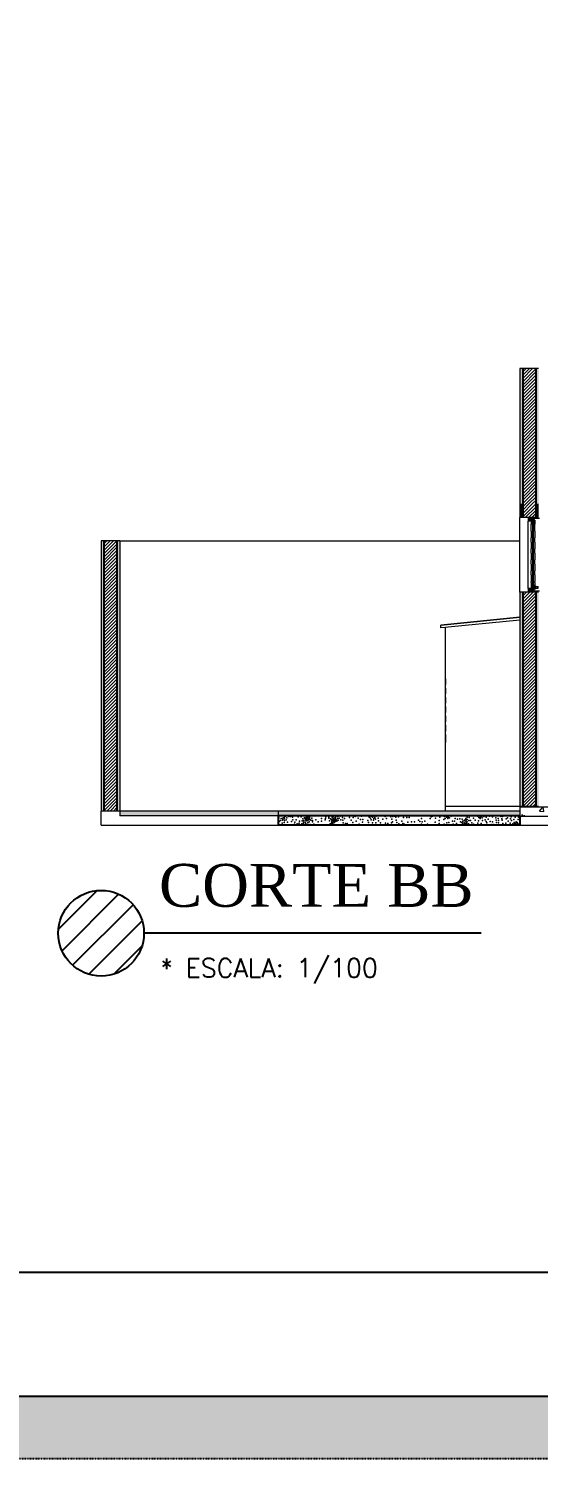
# Model space of a CAD drawing. Header units: metres. Extents: x -1783 to 21505, y -57 to 13660.
# Drawn here: x 13599 to 14146, y 5740 to 7275 of the extents above; entities that cross this region are included whole.
import ezdxf

# ---------------------------------------------------------------- set-up
doc = ezdxf.new("R2010")
doc.units = ezdxf.units.M
doc.header["$MEASUREMENT"] = 0
doc.linetypes.add('HIDDEN', pattern=[0.009525, 0.00635, -0.003175])
for name, color, linetype, lineweight, true_color in [('01_D Corte DD_4_ESTRUTURA-COB.EST_Caneta_No__9', 7, 'Continuous', 5, 0x020202), ('01_D Corte DD_4_LAJES.EST_Caneta_No__16', 7, 'Continuous', 0, 0xc9c9c9), ('01_D Corte DD_4_LAJES.EST_Caneta_No__254', 7, 'Continuous', 0, 0xd1c9ad), ('01_D Corte DD_4_LAJES.EST_Caneta_No__95', 7, 'Continuous', 0, 0xaeaeae), ('01_D Corte DD_4_LAJES.EST_Caneta_No__97', 7, 'Continuous', 5, 0x6b6b6b), ('01_D Corte DD_4_PAREDE CONSTRUIR_Caneta_No__16', 7, 'Continuous', 0, 0xc9c9c9), ('01_D Corte DD_4_PAREDE CONSTRUIR_Caneta_No__9', 7, 'Continuous', 5, 0x020202), ('01_D Corte DD_4_PAREDE CONSTRUIR_Caneta_No__97', 7, 'Continuous', 5, 0x6b6b6b)]:
    doc.layers.add(name, color=color, linetype=linetype, lineweight=lineweight, true_color=true_color)
for name, color, linetype, lineweight in [('01_D Corte DD_4_LAJES.EST_Caneta_No__241', 7, 'Continuous', 13), ('01_D Corte DD_4_LAJES.EST_Caneta_No__3', 7, 'Continuous', 25), ('01_D Corte DD_4_LAJES.EST_Caneta_No__4', 7, 'Continuous', 20), ('01_D Corte DD_4_LAJES.EST_Caneta_No__7', 7, 'Continuous', 13), ('01_D Corte DD_4_PAREDE CONSTRUIR_Caneta_No__10', 7, 'Continuous', 5), ('01_D Corte DD_4_PAREDE CONSTRUIR_Caneta_No__241', 7, 'Continuous', 13), ('01_D Corte DD_4_PAREDE CONSTRUIR_Caneta_No__3', 7, 'Continuous', 25), ('01_D Corte DD_4_TERRENO.ARQ_Caneta_No__241', 7, 'Continuous', 13)]:
    doc.layers.add(name, color=color, linetype=linetype, lineweight=lineweight)
for name, color, linetype in [('01_D Corte DD_4_PAREDE CONSTRUIR', 7, 'Continuous'), ('01_D Corte DD_4_TERRENO.ARQ', 7, 'Continuous'), ('cotas', 7, 'Continuous'), ('P01', 5, 'Continuous'), ('P015', 121, 'Continuous'), ('P03', 7, 'Continuous'), ('P06', 7, 'Continuous')]:
    doc.layers.add(name, color=color, linetype=linetype)
doc.styles.add('R80', font='romans.shx', dxfattribs={"height": 10})
pattern_1 = [(45, (10866.2864, 6439.7856), (-1.767767, 1.767767), [])]

# ---------------------------------------------------------------- blocks, each defined once
blk = doc.blocks.new('*X6662', base_point=(52.878, -11.182))
at = {"layer": '01_D Corte DD_4_LAJES.EST_Caneta_No__241', "color": 7, "linetype": 'Continuous', "lineweight": 13, "ltscale": 1000}
for p, q in [((58.028, -0.25), (58.024, -0.267)), ((58.04, -0.268), (58.024, -0.267)), ((58.026, -0.233), (58.025, -0.229)), ((58.032, -0.229), (58.026, -0.233)), ((58.028, -0.25), (58.043, -0.247)), ((58.046, -0.261), (58.04, -0.268)), ((58.043, -0.247), (58.046, -0.261)), ((58.286, -0.269), (58.273, -0.28)), ((58.285, -0.29), (58.273, -0.28)), ((58.294, -0.288), (58.285, -0.29)), ((58.286, -0.269), (58.3, -0.275)), ((58.3, -0.275), (58.294, -0.288)), ((58.296, -0.257), (58.302, -0.237)), ((58.314, -0.256), (58.296, -0.257)), ((58.315, -0.24), (58.302, -0.237)), ((58.302, -0.268), (58.303, -0.263)), ((58.313, -0.277), (58.302, -0.268)), ((58.303, -0.263), (58.319, -0.263)), ((58.319, -0.263), (58.313, -0.277)), ((58.315, -0.24), (58.314, -0.256)), ((58.55, -0.276), (58.556, -0.262)), ((58.566, -0.277), (58.55, -0.276)), ((58.554, -0.3), (58.555, -0.284)), ((58.554, -0.3), (58.567, -0.303)), ((58.555, -0.284), (58.572, -0.283)), ((58.556, -0.262), (58.567, -0.272)), ((58.567, -0.272), (58.566, -0.277)), ((58.572, -0.283), (58.567, -0.303)), ((58.569, -0.264), (58.575, -0.252)), ((58.582, -0.271), (58.569, -0.264)), ((58.575, -0.252), (58.583, -0.25)), ((58.582, -0.271), (58.596, -0.26)), ((58.583, -0.25), (58.596, -0.26)), ((58.971, -0.237), (58.972, -0.229)), ((58.976, -0.239), (58.971, -0.237)), ((58.987, -0.229), (58.976, -0.239)), ((59.008, -0.24), (58.997, -0.229)), ((59.019, -0.229), (59.008, -0.24)), ((59.2, -0.234), (59.195, -0.229)), ((59.208, -0.232), (59.2, -0.234)), ((59.209, -0.229), (59.208, -0.232)), ((59.782, -0.229), (59.788, -0.235)), ((59.791, -0.229), (59.788, -0.235)), ((59.822, -0.235), (59.809, -0.229)), ((59.824, -0.233), (59.822, -0.235)), ((59.823, -0.229), (59.824, -0.233)), ((59.96, -0.322), (59.961, -0.305)), ((59.961, -0.305), (59.982, -0.304)), ((59.982, -0.304), (59.973, -0.325)), ((59.975, -0.286), (59.981, -0.273)), ((59.989, -0.293), (59.975, -0.286)), ((59.981, -0.273), (59.99, -0.271)), ((59.989, -0.293), (60.002, -0.281)), ((59.989, -0.317), (59.994, -0.303)), ((59.99, -0.271), (60.002, -0.281)), ((59.994, -0.303), (60.006, -0.313)), ((60.155, -0.236), (60.155, -0.229)), ((60.155, -0.236), (60.168, -0.238)), ((60.17, -0.229), (60.168, -0.238)), ((60.39, -0.23), (60.387, -0.229)), ((60.39, -0.23), (60.39, -0.229)), ((59.96, -0.322), (59.973, -0.325)), ((60.004, -0.318), (59.989, -0.317)), ((60.006, -0.313), (60.004, -0.318)), ((60.513, -0.329), (60.516, -0.317)), ((60.529, -0.32), (60.516, -0.317)), ((60.529, -0.32), (60.528, -0.329)), ((60.532, -0.33), (60.534, -0.324)), ((60.534, -0.324), (60.546, -0.325)), ((60.549, -0.328), (60.546, -0.325)), ((60.549, -0.328), (60.548, -0.329))]:
    blk.add_line(p, q, dxfattribs=at)
for p in [(57.987, -0.251), (57.99, -0.293), (58.005, -0.28), (58.009, -0.26), (58.025, -0.278), (58.041, -0.301), (58.045, -0.28), (58.053, -0.239), (58.063, -0.273), (58.072, -0.251), (58.08, -0.299), (58.092, -0.237), (58.11, -0.238), (58.121, -0.292), (58.134, -0.245), (58.137, -0.274), (58.158, -0.299), (58.173, -0.273), (58.194, -0.242), (58.209, -0.287), (58.226, -0.241), (58.235, -0.285), (58.244, -0.264), (58.25, -0.3), (58.253, -0.281), (58.261, -0.253), (58.268, -0.264), (58.27, -0.299), (58.276, -0.252), (58.284, -0.237), (58.285, -0.263), (58.291, -0.249), (58.298, -0.307), (58.311, -0.296), (58.317, -0.231), (58.321, -0.273), (58.329, -0.277), (58.34, -0.255), (58.346, -0.283), (58.348, -0.294), (58.38, -0.23), (58.382, -0.274), (58.408, -0.294), (58.442, -0.26), (58.445, -0.289), (58.483, -0.273), (58.487, -0.259), (58.49, -0.241), (58.521, -0.246), (58.522, -0.257), (58.528, -0.284), (58.54, -0.262), (58.548, -0.266), (58.558, -0.244), (58.571, -0.233), (58.578, -0.291), (58.584, -0.277), (58.585, -0.303), (58.593, -0.288), (58.599, -0.241), (58.601, -0.275), (58.608, -0.287), (58.615, -0.259), (58.619, -0.24), (58.624, -0.276), (58.634, -0.255), (58.644, -0.233), (58.653, -0.275), (58.668, -0.25), (58.674, -0.278), (58.69, -0.26), (58.746, -0.25), (58.764, -0.276), (58.782, -0.304), (58.785, -0.248), (58.805, -0.239), (58.817, -0.289), (58.836, -0.256), (58.862, -0.269), (58.872, -0.234), (58.884, -0.298), (58.886, -0.269), (58.942, -0.282), (58.948, -0.304), (58.954, -0.247), (58.97, -0.255), (58.978, -0.275), (58.992, -0.246), (59.003, -0.279), (59.005, -0.258), (59.016, -0.248), (59.025, -0.268), (59.03, -0.236), (59.051, -0.255), (59.057, -0.284), (59.077, -0.306), (59.092, -0.231), (59.104, -0.267), (59.128, -0.237), (59.143, -0.259), (59.177, -0.23), (59.19, -0.242), (59.196, -0.306), (59.2, -0.268), (59.207, -0.294), (59.211, -0.239), (59.229, -0.233), (59.241, -0.246), (59.245, -0.278), (59.253, -0.301), (59.27, -0.243), (59.308, -0.287), (59.326, -0.249), (59.361, -0.249), (59.371, -0.3), (59.385, -0.248), (59.411, -0.296), (59.442, -0.232), (59.443, -0.294), (59.486, -0.276), (59.499, -0.291), (59.518, -0.259), (59.526, -0.294), (59.553, -0.289), (59.611, -0.261), (59.621, -0.241), (59.637, -0.235), (59.665, -0.3), (59.668, -0.257), (59.706, -0.281), (59.716, -0.247), (59.757, -0.272), (59.764, -0.239), (59.773, -0.259), (59.786, -0.246), (59.799, -0.258), (59.8, -0.235), (59.803, -0.245), (59.812, -0.303), (59.818, -0.251), (59.838, -0.233), (59.85, -0.288), (59.874, -0.288), (59.88, -0.26), (59.904, -0.268), (59.93, -0.264), (59.936, -0.294), (59.95, -0.302), (59.954, -0.266), (59.962, -0.287), (59.993, -0.258), (60.009, -0.244), (60.009, -0.272), (60.01, -0.296), (60.025, -0.282), (60.031, -0.249), (60.045, -0.281), (60.075, -0.256), (60.091, -0.231), (60.094, -0.278), (60.12, -0.233), (60.129, -0.285), (60.134, -0.248), (60.135, -0.236), (60.149, -0.259), (60.153, -0.244), (60.17, -0.252), (60.173, -0.283), (60.186, -0.239), (60.2, -0.273), (60.212, -0.292), (60.214, -0.247), (60.234, -0.266), (60.247, -0.234), (60.254, -0.293), (60.282, -0.242), (60.282, -0.297), (60.317, -0.254), (60.319, -0.278), (60.323, -0.303), (60.328, -0.232), (60.34, -0.258), (60.344, -0.282), (60.345, -0.306), (60.369, -0.238), (60.381, -0.264), (60.385, -0.278), (60.389, -0.237), (60.429, -0.263), (60.431, -0.232), (60.441, -0.253), (60.45, -0.289), (60.472, -0.264), (60.481, -0.243), (60.484, -0.283), (60.51, -0.272), (60.513, -0.304), (60.524, -0.244), (60.535, -0.297), (60.545, -0.303), (60.547, -0.232), (60.555, -0.271), (60.56, -0.247), (58.021, -0.31), (58.152, -0.32), (58.16, -0.327), (58.183, -0.316), (58.198, -0.325), (58.203, -0.311), (58.232, -0.318), (58.25, -0.315), (58.274, -0.312), (58.322, -0.324), (58.361, -0.319), (58.538, -0.317), (58.552, -0.309), (58.564, -0.312), (58.642, -0.326), (58.678, -0.308), (58.702, -0.314), (58.72, -0.315), (58.817, -0.329), (58.848, -0.32), (58.993, -0.307), (59.028, -0.307), (59.035, -0.326), (59.132, -0.31), (59.156, -0.314), (59.273, -0.316), (59.319, -0.315), (59.332, -0.321), (59.352, -0.327), (59.387, -0.327), (59.518, -0.32), (59.547, -0.327), (59.583, -0.319), (59.63, -0.326), (59.709, -0.313), (59.763, -0.321), (59.79, -0.307), (59.858, -0.322), (59.894, -0.315), (59.933, -0.326), (59.954, -0.323), (59.986, -0.328), (60.022, -0.317), (60.057, -0.307), (60.077, -0.322), (60.123, -0.309), (60.16, -0.312), (60.16, -0.322), (60.221, -0.307), (60.232, -0.329), (60.273, -0.323), (60.294, -0.323), (60.335, -0.328), (60.391, -0.313), (60.423, -0.31), (60.47, -0.309), (60.498, -0.317), (60.519, -0.309), (60.531, -0.312), (60.553, -0.315), (60.564, -0.323)]:
    blk.add_point(p, dxfattribs=at)

msp = doc.modelspace()

# ---------------------------------------------------------------- hatches: boundary and pattern name
at = {"layer": '01_D Corte DD_4_LAJES.EST_Caneta_No__254', "linetype": 'Continuous', "lineweight": 0, "true_color": 0xd1c9ad}
h = msp.add_hatch(dxfattribs=at)
h.set_pattern_fill('HAIE_OD_0004', color=9, scale=100, style=0, pattern_type=2)
h.set_pattern_definition([(45, (10866.286, 6489.786), (-15.9099, 15.9099), [0, -15, 0, -22.5]), (110, (10916.286, 6489.786), (21.14308, 7.69545), [0, -11, 0, -19])])
h.paths.add_polyline_path([(14126.256, 6439.786), (14126.256, 6438.786), (14576.305, 6438.786), (14576.305, 6439.786)])
at = {"layer": '01_D Corte DD_4_LAJES.EST_Caneta_No__95', "linetype": 'Continuous', "lineweight": 0, "true_color": 0xaeaeae}
msp.add_hatch(color=253, dxfattribs=at).paths.add_polyline_path([(13866.443, 6429.786), (14126.256, 6429.786), (14126.256, 6434.786), (13866.443, 6434.786)])
at = {"layer": '01_D Corte DD_4_LAJES.EST_Caneta_No__97', "linetype": 'Continuous', "lineweight": 5, "true_color": 0x6b6b6b}
h = msp.add_hatch(dxfattribs=at)
h.set_pattern_fill('AR_CONC_0004', color=251, scale=100, style=0, pattern_type=2)
h.set_pattern_definition([(50, (10866.286, 6439.786), (-54.6554, 4.7817), [5.715, -62.865]), (355, (10866.286, 6439.786), (-10.573, 57.31705), [4.572, -50.2922]), (100.4514, (10870.84, 6439.387), (44.0824, 52.5353), [4.857, -53.4271]), (46.1842, (10866.286, 6455.026), (-81.3237, 12.6127), [8.5725, -94.2975]), (96.6356, (10873.06, 6453.975), (71.2212, 74.2278), [7.2855, -80.1407]), (351.1842, (10866.29, 6455.026), (71.2212, 74.2278), [6.858, -75.438]), (21, (10873.906, 6451.216), (-45.4843, 30.67956), [5.715, -62.865]), (326, (10873.906, 6451.216), (18.5406, 55.2564), [4.572, -50.292]), (71.4514, (10877.697, 6448.66), (64.0249, 24.5768), [4.857, -53.427]), (37.5, (10866.286, 6439.786), (0.92658, 25.36651), [0, -49.6824, 0, -51.054, 0, -50.4825]), (7.5, (10866.286, 6439.786), (20.0459, 30.05417), [0, -29.1084, 0, -48.5394, 0, -19.2405]), (327.5, (10849.294, 6439.786), (-40.67718, 1.71862), [0, -19.05, 0, -59.436, 0, -78.867]), (317.5, (10841.674, 6439.786), (44.43875, 7.62795), [0, -24.765, 0, -39.4716, 0, -56.007])])
h.paths.add_polyline_path([(14126.256, 6428.786), (14576.305, 6428.786), (14576.305, 6438.786), (14126.256, 6438.786)])
at = {"layer": '01_D Corte DD_4_PAREDE CONSTRUIR', "linetype": 'Continuous', "lineweight": 0, "true_color": 0xffffff}
for points in [[(14126.256, 6909.786), (14126.256, 6764.786), (14129.256, 6764.786), (14129.256, 6909.786)], [(14143.256, 6764.786), (14146.256, 6764.786), (14146.256, 6909.786), (14143.256, 6909.786)], [(14126.256, 6764.786), (14126.256, 6749.786), (14129.256, 6749.786), (14129.256, 6764.786)], [(14146.256, 6764.786), (14143.256, 6764.786), (14143.256, 6749.786), (14146.256, 6749.786)], [(14141.256, 6746.786), (14141.256, 6749.786), (14135.256, 6749.786), (14135.256, 6745.786), (14138.256, 6745.786), (14138.256, 6746.786)], [(14138.256, 6742.786), (14142.256, 6742.786), (14142.256, 6746.786), (14138.256, 6746.786)], [(13676.443, 6724.786), (13676.443, 6434.786), (13679.443, 6434.786), (13679.443, 6724.786)], [(13696.443, 6724.786), (13693.443, 6724.786), (13693.443, 6434.786), (13696.443, 6434.786)], [(14138.256, 6676.786), (14138.256, 6672.786), (14142.256, 6672.786), (14142.256, 6676.786)], [(14129.256, 6669.786), (14126.256, 6669.786), (14126.256, 6439.786), (14129.256, 6439.786)], [(14138.256, 6673.786), (14135.256, 6673.786), (14135.256, 6669.786), (14141.256, 6669.786), (14141.256, 6672.786), (14138.256, 6672.786)], [(14146.256, 6669.786), (14143.256, 6669.786), (14143.256, 6439.786), (14146.256, 6439.786)]]:
    msp.add_hatch(color=7, dxfattribs=at).paths.add_polyline_path(points)
at = {"layer": '01_D Corte DD_4_PAREDE CONSTRUIR', "linetype": 'Continuous', "lineweight": 0, "true_color": 0x000000}
h = msp.add_hatch(dxfattribs=at)
h.set_pattern_fill('COMMON_BRICK_0004', color=18, scale=100, style=0, pattern_type=2)
h.set_pattern_definition(pattern_1)
h.paths.add_polyline_path([(14129.256, 6909.786), (14129.256, 6764.786), (14143.256, 6764.786), (14143.256, 6909.786)])
h = msp.add_hatch(dxfattribs=at)
h.set_pattern_fill('COMMON_BRICK_0004', color=18, scale=100, style=0, pattern_type=2)
h.set_pattern_definition(pattern_1)
h.paths.add_polyline_path([(14129.256, 6764.786), (14129.256, 6749.786), (14135.256, 6749.786), (14143.256, 6749.786), (14143.256, 6764.786)])
h = msp.add_hatch(dxfattribs=at)
h.set_pattern_fill('COMMON_BRICK_0004', color=18, scale=100, style=0, pattern_type=2)
h.set_pattern_definition(pattern_1)
h.paths.add_polyline_path([(13679.443, 6434.786), (13693.443, 6434.786), (13693.443, 6724.786), (13679.443, 6724.786)])
h = msp.add_hatch(dxfattribs=at)
h.set_pattern_fill('COMMON_BRICK_0004', color=18, scale=100, style=0, pattern_type=2)
h.set_pattern_definition(pattern_1)
h.paths.add_polyline_path([(14129.256, 6669.786), (14129.256, 6439.786), (14143.256, 6439.786), (14143.256, 6669.786), (14135.256, 6669.786)])
at = {"layer": '01_D Corte DD_4_TERRENO.ARQ', "linetype": 'Continuous', "lineweight": 0, "true_color": 0x8fbf7f}
msp.add_hatch(color=73, dxfattribs=at).paths.add_polyline_path([(13696.443, 6429.786), (13866.443, 6429.786), (13866.443, 6434.786), (13696.443, 6434.786)])
at = {"layer": 'cotas'}
h = msp.add_hatch(color=7, dxfattribs=at)
h.dxf.hatch_style = 1
h.paths.add_polyline_path([(21504.961, 13659.963), (10304.961, 13659.963), (10304.961, 5739.963), (21504.961, 5739.963)])
h.paths.add_polyline_path([(10571.627, 13593.296), (21371.627, 13593.296), (21371.627, 5806.63), (10571.627, 5806.63)], flags=16)
h = msp.add_hatch(dxfattribs=at)
h.set_pattern_fill('LINE', color=0, scale=6, angle=45)
h.set_pattern_definition([(45, (-773560.616, 808271.742), (-13.47038418, 13.47038418), [])])
h.paths.add_polyline_path([(13722.443, 6303.596, 1), (13630.443, 6303.596, 1)])

# ---------------------------------------------------------------- linework, layer by layer
at = {"layer": '01_D Corte DD_4_ESTRUTURA-COB.EST_Caneta_No__9', "color": 18, "linetype": 'Continuous', "lineweight": 5, "ltscale": 1000, "true_color": 0x020202}
for p, q in [((14126.256, 6642.79), (14041.295, 6634.293)), ((14041.295, 6634.29), (14126.256, 6642.786)), ((14041.295, 6634.293), (14041.295, 6634.29)), ((14041.295, 6631.275), (14041.295, 6634.29)), ((14046.256, 6631.771), (14041.295, 6631.275))]:
    msp.add_line(p, q, dxfattribs=at)
at = {"layer": '01_D Corte DD_4_LAJES.EST_Caneta_No__16', "color": 9, "linetype": 'Continuous', "lineweight": 0, "ltscale": 1000, "true_color": 0xc9c9c9}
for q in [(13676.443, 6434.786), (13866.443, 6419.786)]:
    msp.add_line((13676.443, 6419.786), q, dxfattribs=at)
at = {"layer": '01_D Corte DD_4_LAJES.EST_Caneta_No__241', "color": 7, "linetype": 'Continuous', "lineweight": 13, "ltscale": 1000}
for p, q in [((14126.256, 6434.786), (13866.443, 6434.786)), ((14046.256, 6434.786), (14046.256, 6439.786)), ((14126.256, 6419.786), (15096.305, 6419.786))]:
    msp.add_line(p, q, dxfattribs=at)
at = {"layer": '01_D Corte DD_4_LAJES.EST_Caneta_No__3', "color": 7, "linetype": 'Continuous', "lineweight": 25, "ltscale": 1000}
for p, q in [((13866.443, 6429.786), (13866.443, 6419.786)), ((14126.256, 6429.786), (13866.443, 6429.786)), ((14126.256, 6419.786), (13866.443, 6419.786)), ((14126.256, 6429.786), (14126.256, 6428.786)), ((14126.256, 6428.786), (14126.256, 6419.786))]:
    msp.add_line(p, q, dxfattribs=at)
at = {"layer": '01_D Corte DD_4_LAJES.EST_Caneta_No__4', "color": 7, "linetype": 'Continuous', "lineweight": 20, "ltscale": 1000}
for p, q in [((14126.256, 6438.786), (14126.256, 6434.786)), ((14126.256, 6434.786), (14126.256, 6429.786)), ((14576.305, 6428.786), (14126.256, 6428.786))]:
    msp.add_line(p, q, dxfattribs=at)
at = {"layer": '01_D Corte DD_4_LAJES.EST_Caneta_No__7', "color": 7, "linetype": 'Continuous', "lineweight": 13, "ltscale": 1000}
for p in [(14126.256, 6439.786), (14576.305, 6438.786)]:
    msp.add_line(p, (14126.256, 6438.786), dxfattribs=at)
at = {"layer": '01_D Corte DD_4_LAJES.EST_Caneta_No__7', "color": 7, "linetype": 'Continuous', "lineweight": 13, "ltscale": 1000, "flags": 128}
msp.add_lwpolyline([(14146.256, 6439.786), (14143.256, 6439.786), (14129.256, 6439.786), (14126.256, 6439.786)], dxfattribs=at)
at = {"layer": '01_D Corte DD_4_PAREDE CONSTRUIR_Caneta_No__10', "color": 7, "linetype": 'Continuous', "lineweight": 5, "ltscale": 1000, "flags": 128}
for points in [[(14147.256, 6748.786), (14146.256, 6748.786), (14141.256, 6748.786)], [(14147.256, 6670.786), (14146.256, 6670.786), (14141.256, 6670.786)]]:
    msp.add_lwpolyline(points, dxfattribs=at)
at = {"layer": '01_D Corte DD_4_PAREDE CONSTRUIR_Caneta_No__16', "color": 9, "linetype": 'Continuous', "lineweight": 0, "ltscale": 1000, "true_color": 0xc9c9c9}
msp.add_line((13696.443, 6724.786), (14126.256, 6724.786), dxfattribs=at)
at = {"layer": '01_D Corte DD_4_PAREDE CONSTRUIR_Caneta_No__241', "color": 7, "linetype": 'Continuous', "lineweight": 13, "ltscale": 1000}
for p, q in [((14126.256, 6909.786), (14126.256, 6764.786)), ((14126.256, 6764.786), (14126.256, 6749.786)), ((14126.256, 6669.786), (14126.256, 6749.786)), ((13676.443, 6724.786), (13676.443, 6434.786)), ((13696.443, 6724.786), (13696.443, 6434.786)), ((14126.256, 6669.786), (14126.256, 6439.786)), ((14049.256, 6632.071), (14046.256, 6631.771)), ((14046.256, 6439.786), (14046.256, 6631.771)), ((14126.256, 6639.771), (14049.256, 6632.071)), ((14049.256, 6439.786), (14046.256, 6439.786)), ((14126.256, 6439.786), (14049.256, 6439.786))]:
    msp.add_line(p, q, dxfattribs=at)
at = {"layer": '01_D Corte DD_4_PAREDE CONSTRUIR_Caneta_No__241', "color": 7, "linetype": 'Continuous', "lineweight": 13, "ltscale": 1000, "flags": 128}
for points in [[(14146.256, 6909.786), (14143.256, 6909.786), (14129.256, 6909.786), (14126.256, 6909.786)], [(14146.256, 6749.786), (14143.256, 6749.786), (14141.256, 6749.786), (14135.256, 6749.786), (14129.256, 6749.786), (14126.256, 6749.786)], [(13696.443, 6724.786), (13693.443, 6724.786), (13679.443, 6724.786), (13676.443, 6724.786)], [(14146.256, 6669.786), (14143.256, 6669.786), (14141.256, 6669.786), (14135.256, 6669.786), (14129.256, 6669.786), (14126.256, 6669.786)], [(13696.443, 6434.786), (13693.443, 6434.786), (13679.443, 6434.786), (13676.443, 6434.786)]]:
    msp.add_lwpolyline(points, dxfattribs=at)
at = {"layer": '01_D Corte DD_4_PAREDE CONSTRUIR_Caneta_No__3', "color": 7, "linetype": 'Continuous', "lineweight": 25, "ltscale": 1000}
for p, q in [((14129.256, 6909.786), (14129.256, 6764.786)), ((14143.256, 6909.786), (14143.256, 6764.786)), ((14129.256, 6764.786), (14129.256, 6749.786)), ((14143.256, 6764.786), (14143.256, 6749.786)), ((13679.443, 6724.786), (13679.443, 6434.786)), ((13693.443, 6724.786), (13693.443, 6434.786)), ((14129.256, 6669.786), (14129.256, 6439.786)), ((14143.256, 6669.786), (14143.256, 6439.786))]:
    msp.add_line(p, q, dxfattribs=at)
at = {"layer": '01_D Corte DD_4_PAREDE CONSTRUIR_Caneta_No__9', "color": 18, "linetype": 'Continuous', "lineweight": 5, "ltscale": 1000, "true_color": 0x020202}
for p, q in [((14135.256, 6749.786), (14135.256, 6745.786)), ((14135.256, 6673.786), (14135.256, 6745.786)), ((14138.256, 6745.786), (14135.256, 6745.786)), ((14138.256, 6745.786), (14138.256, 6742.786)), ((14138.256, 6735.065), (14138.256, 6742.786)), ((14142.256, 6742.786), (14138.256, 6742.786)), ((14139.756, 6742.786), (14139.756, 6676.786)), ((14140.756, 6676.786), (14140.756, 6742.786)), ((14142.256, 6746.786), (14141.256, 6746.786)), ((14142.256, 6746.786), (14142.256, 6742.786)), ((14142.256, 6735.065), (14142.256, 6742.786)), ((14138.256, 6723.344), (14138.256, 6727.852)), ((14142.256, 6723.344), (14142.256, 6727.852)), ((14138.256, 6711.623), (14138.256, 6716.131)), ((14142.256, 6711.623), (14142.256, 6716.131)), ((14138.256, 6699.902), (14138.256, 6704.41)), ((14138.256, 6688.18), (14138.256, 6692.689)), ((14142.256, 6699.902), (14142.256, 6704.41)), ((14142.256, 6688.18), (14142.256, 6692.689)), ((14138.256, 6679.999), (14138.256, 6680.968)), ((14138.256, 6676.786), (14138.256, 6673.786)), ((14142.256, 6676.786), (14138.256, 6676.786)), ((14142.256, 6679.999), (14142.256, 6680.968)), ((14142.256, 6676.786), (14142.256, 6672.786)), ((14142.256, 6676.336), (14142.956, 6676.336)), ((14142.956, 6676.336), (14142.956, 6673.236)), ((14142.956, 6675.736), (14143.956, 6675.736)), ((14143.956, 6675.736), (14144.656, 6675.736)), ((14144.656, 6675.736), (14145.168, 6675.736)), ((14145.168, 6675.736), (14145.356, 6675.736)), ((14145.356, 6675.736), (14146.056, 6675.736)), ((14145.356, 6673.836), (14145.356, 6675.736)), ((14146.056, 6673.836), (14146.056, 6675.736)), ((14135.256, 6673.786), (14135.256, 6669.786)), ((14138.256, 6673.786), (14135.256, 6673.786)), ((14142.256, 6672.786), (14141.256, 6672.786)), ((14142.256, 6673.236), (14142.956, 6673.236)), ((14142.956, 6673.836), (14143.956, 6673.836)), ((14143.956, 6673.836), (14144.656, 6673.836)), ((14144.656, 6673.836), (14145.168, 6673.836)), ((14145.168, 6673.836), (14145.356, 6673.836)), ((14145.356, 6673.836), (14146.056, 6673.836))]:
    msp.add_line(p, q, dxfattribs=at)
at = {"layer": '01_D Corte DD_4_PAREDE CONSTRUIR_Caneta_No__9', "color": 18, "linetype": 'Continuous', "lineweight": 5, "ltscale": 1000, "true_color": 0x020202, "flags": 128}
for points in [[(14141.256, 6749.786), (14141.256, 6748.786), (14141.256, 6746.786)], [(14141.256, 6672.786), (14141.256, 6670.786), (14141.256, 6669.786)]]:
    msp.add_lwpolyline(points, dxfattribs=at)
at = {"layer": '01_D Corte DD_4_PAREDE CONSTRUIR_Caneta_No__97', "color": 251, "linetype": 'Continuous', "lineweight": 5, "ltscale": 1000, "true_color": 0x6b6b6b}
for p, q in [((14138.256, 6735.065), (14138.256, 6728.923)), ((14138.256, 6728.923), (14138.256, 6727.852)), ((14138.256, 6723.344), (14138.256, 6716.131)), ((14142.256, 6735.065), (14142.256, 6728.923)), ((14142.256, 6728.923), (14142.256, 6727.852)), ((14142.256, 6723.344), (14142.256, 6716.131)), ((14138.256, 6711.623), (14138.256, 6704.41)), ((14142.256, 6711.623), (14142.256, 6704.41)), ((14138.256, 6699.902), (14138.256, 6692.689)), ((14142.256, 6699.902), (14142.256, 6692.689)), ((14138.256, 6688.18), (14138.256, 6680.968)), ((14138.256, 6679.999), (14138.256, 6676.786)), ((14142.256, 6688.18), (14142.256, 6680.968)), ((14142.256, 6679.999), (14142.256, 6676.786)), ((14046.246, 6576.786), (14046.246, 6570.636)), ((14046.246, 6566.793), (14046.246, 6560.643)), ((14046.246, 6556.8), (14046.246, 6550.65)), ((14046.246, 6546.807), (14046.246, 6540.658)), ((14046.246, 6536.814), (14046.246, 6530.665)), ((14046.246, 6526.821), (14046.246, 6520.672)), ((14046.246, 6516.829), (14046.246, 6514.435)), ((14046.246, 6514.435), (14046.246, 6508.286)), ((14046.246, 6502.136), (14046.246, 6508.286)), ((14046.246, 6499.743), (14046.246, 6502.136)), ((14046.246, 6489.75), (14046.246, 6495.899)), ((14046.246, 6479.757), (14046.246, 6485.907)), ((14046.246, 6469.764), (14046.246, 6475.914)), ((14046.246, 6459.771), (14046.246, 6465.921)), ((14046.246, 6449.778), (14046.246, 6455.928)), ((14046.246, 6439.786), (14046.246, 6445.935))]:
    msp.add_line(p, q, dxfattribs=at)
at = {"layer": '01_D Corte DD_4_TERRENO.ARQ_Caneta_No__241', "color": 7, "linetype": 'Continuous', "lineweight": 13, "ltscale": 1000}
for p, q in [((13696.443, 6434.786), (13696.443, 6429.786)), ((13866.443, 6434.786), (13696.443, 6434.786)), ((13866.443, 6434.786), (13866.443, 6429.786)), ((13866.443, 6429.786), (13696.443, 6429.786))]:
    msp.add_line(p, q, dxfattribs=at)
at = {"layer": 'cotas', "color": 0}
msp.add_line((14084.496, 6303.596), (13722.443, 6303.596), dxfattribs=at)
msp.add_circle((13676.443, 6303.596), 46, dxfattribs=at)
at = {"layer": 'P01', "color": 7, "linetype": 'HIDDEN', "ltscale": 3}
msp.add_lwpolyline([(10304.961, 5739.963), (21504.961, 5739.963), (21504.961, 13659.963), (10304.961, 13659.963)], close=True, dxfattribs=at)
at = {"layer": 'P015', "color": 7}
msp.add_lwpolyline([(10571.627, 5806.63), (21371.627, 5806.63), (21371.627, 13593.296), (10571.627, 13593.296)], close=True, dxfattribs=at)
at = {"layer": 'P03'}
msp.add_lwpolyline([(10704.961, 5939.963), (21238.294, 5939.963), (21238.294, 13459.963), (10704.961, 13459.963)], close=True, dxfattribs=at)
at = {"layer": 'P06', "color": 7}
msp.add_lwpolyline([(10704.961, 5939.963), (21238.294, 5939.963), (21238.294, 13459.963), (10704.961, 13459.963)], close=True, dxfattribs=at)

# ---------------------------------------------------------------- block references
at = {"layer": '01_D Corte DD_4_PAREDE CONSTRUIR', "color": 64, "linetype": 'Continuous', "lineweight": 0, "ltscale": 1000, "true_color": 0x80aa00, "xscale": 100, "yscale": 100, "zscale": 100}
msp.add_blockref('*X6662', (13356.584, 5334.542), dxfattribs=at)

# ---------------------------------------------------------------- texts
at = {"layer": 'cotas', "color": 0, "style": 'R80'}
msp.add_text('* ESCALA: 1/100', height=20, dxfattribs=at).set_placement((13739.718, 6256.359))
at = {"layer": 'cotas', "color": 0, "insert": (13738.67, 6378.02), "char_height": 46, "attachment_point": 1}
msp.add_mtext_dynamic_manual_height_columns('{\\fTimes New Roman|b0|i0|c0|p18;CORTE BB}', width=1340.9998, gutter_width=249.833, heights=[1.217], dxfattribs=at)

doc.saveas('drawing.dxf')
